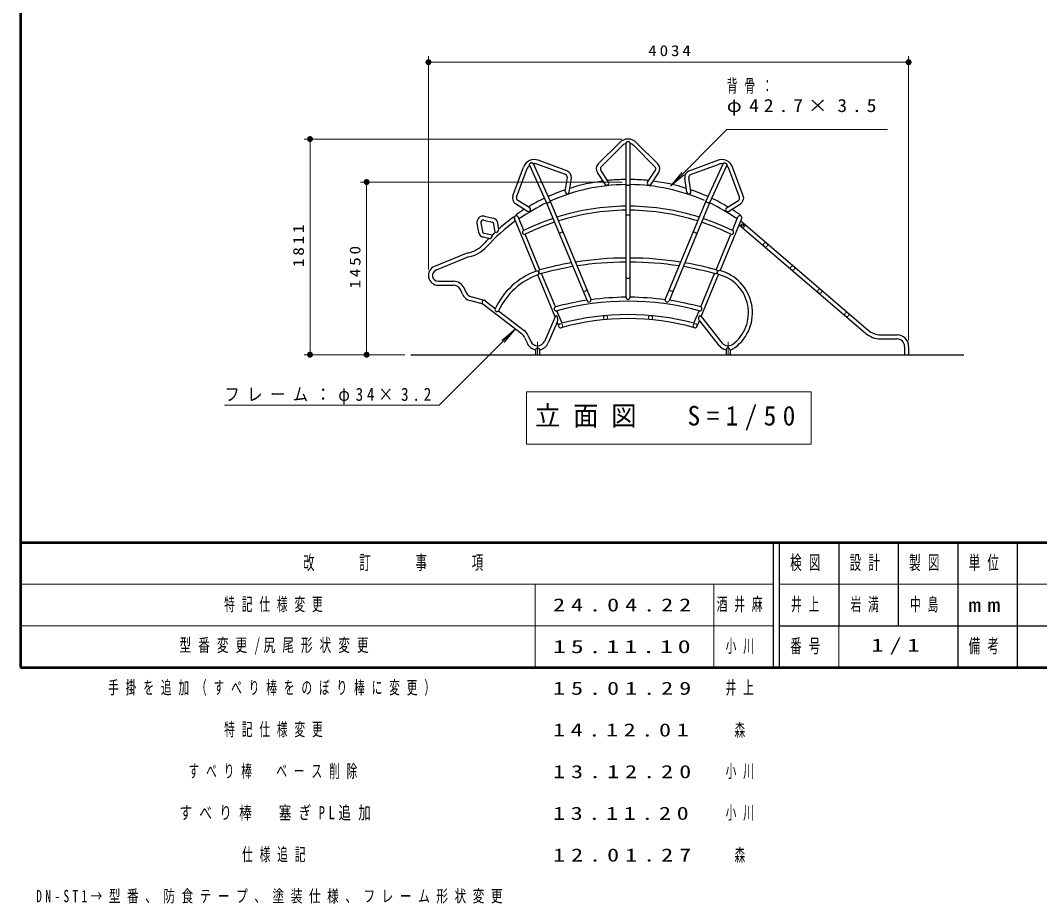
# Model space of a CAD drawing. Units: millimetres on the paper, with parts at other scales. Extents: x -365 to 0, y -40 to 257.
# Drawn here: x -365 to -193.7, y -39.6 to 108.7 of the extents above; entities that cross this region are included whole.
import ezdxf
from ezdxf.enums import TextEntityAlignment as Align

# ---------------------------------------------------------------- set-up
doc = ezdxf.new("R2010")
doc.units = ezdxf.units.MM
doc.linetypes.add('USER1', pattern=[4.5, 2.5, -2])
doc.linetypes.add('USER2', pattern=[6, 3, -1, 1, -1])
doc.layers.add('LY_1', color=7, linetype='Continuous', lineweight=25)
doc.styles.add('ＭＳ ゴシック', font='')
doc.styles.get('ＭＳ ゴシック').set_extended_font_data('MS Gothic')

# ---------------------------------------------------------------- blocks, each defined once
blk = doc.blocks.new('filled_dot')
at = {"color": 0, "linetype": 'Continuous', "lineweight": -2, "const_width": 1.25}
blk.add_lwpolyline([(-0.625, 0, 1), (0.625, 0, 1)], format="xyb", close=True, dxfattribs=at)

msp = doc.modelspace()

# ---------------------------------------------------------------- linework, layer by layer
at = {"layer": 'LY_1', "lineweight": 50}
for p, q in [((-365, 257), (-365, 0)), ((-365, 21), (0, 21)), ((-365, 0), (0, 0))]:
    msp.add_line(p, q, dxfattribs=at)
at = {"layer": 'LY_1', "lineweight": 13}
for p, q in [((-296.431, 66.835), (-296.431, 102.65)), ((-296.431, 101.65), (-215.751, 101.65)), ((-215.751, 54.935), (-215.751, 102.65)), ((-246.292, 90.335), (-255.763, 80.83)), ((-246.292, 90.335), (-219.292, 90.335)), ((-263.891, 88.749), (-317.329, 88.749)), ((-316.329, 52.535), (-316.329, 88.749)), ((-255.763, 80.83), (-253.838, 83.132)), ((-255.763, 80.83), (-253.468, 82.763)), ((-263.891, 81.535), (-307.823, 81.535)), ((-306.823, 52.535), (-306.823, 81.535)), ((-294.615, 44.039), (-281.798, 56.869)), ((-281.798, 56.869), (-284.095, 54.94)), ((-281.798, 56.869), (-283.725, 54.57)), ((-300.414, 52.535), (-317.329, 52.535)), ((-300.414, 52.535), (-307.823, 52.535)), ((-279.947, 46.289), (-279.947, 37.489)), ((-232.147, 46.289), (-279.947, 46.289)), ((-232.147, 37.489), (-232.147, 46.289)), ((-330.694, 44.039), (-294.615, 44.039)), ((-279.947, 37.489), (-232.147, 37.489)), ((-365, 14), (-238.5, 14)), ((-278.5, 14), (-278.5, 0)), ((-248.5, 14), (-248.5, 0)), ((-237.5, 14), (-182.5, 14)), ((-365, 7), (-238.5, 7)), ((-227.5, 7), (-227.5, 0))]:
    msp.add_line(p, q, dxfattribs=at)
at = {"layer": 'LY_1'}
for p, q in [((-267.896, 84.561), (-264.26, 88.183)), ((-267.416, 84.079), (-263.78, 87.701)), ((-263.231, 62.182), (-263.231, 88.069)), ((-262.551, 62.182), (-262.551, 88.069)), ((-258.366, 84.079), (-262.002, 87.701)), ((-257.886, 84.561), (-261.522, 88.183)), ((-282.247, 79.224), (-280.459, 84.035)), ((-279.476, 84.361), (-276.575, 78.057)), ((-278.858, 84.645), (-275.957, 78.341)), ((-273.389, 82.77), (-278.206, 84.541)), ((-273.154, 83.409), (-277.971, 85.179)), ((-252.628, 83.409), (-247.811, 85.179)), ((-252.393, 82.77), (-247.576, 84.541)), ((-246.924, 84.645), (-249.825, 78.341)), ((-246.306, 84.361), (-249.207, 78.057)), ((-243.535, 79.224), (-245.323, 84.035)), ((-281.61, 78.987), (-279.821, 83.798)), ((-273.444, 79.932), (-273.093, 82.27)), ((-266.748, 81.151), (-268.044, 83.128)), ((-266.179, 81.524), (-267.476, 83.501)), ((-259.603, 81.524), (-258.306, 83.501)), ((-259.034, 81.151), (-257.738, 83.128)), ((-252.338, 79.932), (-252.689, 82.27)), ((-244.172, 78.987), (-245.96, 83.798)), ((-272.772, 79.831), (-272.42, 82.169)), ((-253.01, 79.831), (-253.362, 82.169)), ((-279.779, 76.607), (-281.783, 77.861)), ((-279.418, 77.183), (-281.422, 78.437)), ((-276.75, 78.438), (-269.771, 61.588)), ((-276.122, 78.698), (-269.143, 61.848)), ((-249.66, 78.698), (-256.639, 61.848)), ((-249.032, 78.438), (-256.01, 61.588)), ((-246.364, 77.183), (-244.359, 78.437)), ((-246.003, 76.607), (-243.999, 77.861)), ((-286.993, 75.797), (-285.566, 75.458)), ((-278.326, 66.563), (-281.988, 75.405)), ((-280.416, 73.387), (-281.36, 75.665)), ((-247.424, 66.641), (-243.794, 75.405)), ((-245.365, 73.387), (-244.422, 75.665)), ((-288.304, 74.55), (-288.038, 73.108)), ((-287.636, 74.673), (-287.37, 73.231)), ((-287.15, 75.135), (-285.723, 74.797)), ((-285.201, 73.097), (-285.42, 74.471)), ((-284.599, 73.643), (-284.749, 74.578)), ((-244.218, 74.332), (-222.999, 56.144)), ((-243.945, 74.993), (-222.556, 56.66)), ((-243.587, 73.791), (-243.145, 74.307)), ((-286.274, 72.051), (-287.2, 72.247)), ((-285.699, 72.624), (-287.059, 72.912)), ((-277.692, 66.808), (-280.156, 72.758)), ((-248.09, 66.808), (-245.626, 72.758)), ((-290.366, 69.441), (-295.418, 67.35)), ((-290.106, 68.813), (-295.158, 66.722)), ((-275.145, 58.883), (-278.066, 65.934)), ((-275.102, 60.555), (-277.429, 66.174)), ((-250.68, 60.555), (-248.353, 66.174)), ((-250.615, 58.934), (-247.686, 66.006)), ((-294.791, 64.875), (-292.218, 64.875)), ((-294.791, 64.195), (-292.218, 64.195)), ((-290.714, 62.678), (-291.072, 63.46)), ((-290.096, 62.962), (-290.454, 63.743)), ((-287.003, 61.664), (-289.275, 62.269)), ((-287.244, 61.024), (-289.45, 61.612)), ((-287.298, 61.065), (-280.785, 56.08)), ((-286.884, 61.605), (-285.2, 60.316)), ((-284.654, 59.898), (-280.372, 56.62)), ((-275.145, 58.883), (-276.936, 54.772)), ((-273.963, 57.804), (-274.84, 59.922)), ((-251.819, 57.804), (-250.942, 59.922)), ((-250.615, 58.934), (-247.077, 54.49)), ((-274.784, 58.01), (-276.312, 54.5)), ((-274.559, 57.468), (-274.784, 58.01)), ((-251.306, 57.267), (-250.913, 58.216)), ((-250.913, 58.216), (-247.609, 54.067)), ((-280.272, 55.424), (-279.87, 54.5)), ((-279.649, 55.696), (-279.246, 54.772)), ((-220.435, 55.875), (-217.691, 55.875)), ((-220.435, 55.195), (-217.691, 55.195)), ((-278.431, 53.335), (-278.431, 52.535)), ((-277.751, 53.335), (-277.751, 52.535)), ((-246.431, 53.335), (-246.431, 52.535)), ((-245.751, 53.335), (-245.751, 52.535)), ((-216.431, 53.935), (-216.431, 52.535)), ((-215.751, 53.935), (-215.751, 52.535)), ((-299.414, 52.535), (-206.45, 52.535)), ((-238.5, 21), (-238.5, 0)), ((-237.5, 21), (-237.5, 0)), ((-227.5, 21), (-227.5, 7)), ((-217.5, 21), (-217.5, 7)), ((-207.5, 21), (-207.5, 0)), ((-197.5, 21), (-197.5, 7)), ((-237.5, 7), (0, 7)), ((-197.5, 7), (-197.5, 0))]:
    msp.add_line(p, q, dxfattribs=at)
at = {"layer": 'LY_1', "linetype": 'USER2', "lineweight": 13}
for p, q in [((-278.091, 54.721), (-278.091, 52.535)), ((-246.091, 54.721), (-246.091, 52.535))]:
    msp.add_line(p, q, dxfattribs=at)
at = {"layer": 'LY_1'}
for points in [[(-262.551, 88.069), (-262.554, 88.097), (-262.563, 88.125), (-262.577, 88.152), (-262.596, 88.177), (-262.621, 88.201), (-262.651, 88.222), (-262.684, 88.241), (-262.721, 88.257), (-262.761, 88.269), (-262.803, 88.279), (-262.847, 88.284), (-262.891, 88.286), (-262.935, 88.284), (-262.979, 88.279), (-263.021, 88.269), (-263.061, 88.257), (-263.098, 88.241), (-263.131, 88.222), (-263.161, 88.201), (-263.185, 88.177), (-263.205, 88.152), (-263.219, 88.125), (-263.228, 88.097), (-263.231, 88.069)], [(-278.858, 84.645), (-278.873, 84.67), (-278.892, 84.692), (-278.917, 84.71), (-278.945, 84.725), (-278.977, 84.736), (-279.013, 84.743), (-279.051, 84.746), (-279.091, 84.745), (-279.133, 84.74), (-279.175, 84.731), (-279.217, 84.718), (-279.258, 84.701), (-279.298, 84.68), (-279.335, 84.657), (-279.369, 84.631), (-279.4, 84.603), (-279.427, 84.573), (-279.45, 84.542), (-279.468, 84.511), (-279.48, 84.479), (-279.487, 84.447), (-279.489, 84.417), (-279.485, 84.388), (-279.476, 84.361)], [(-246.924, 84.645), (-246.909, 84.67), (-246.89, 84.692), (-246.865, 84.71), (-246.837, 84.725), (-246.804, 84.736), (-246.769, 84.743), (-246.731, 84.746), (-246.69, 84.745), (-246.649, 84.74), (-246.607, 84.731), (-246.565, 84.718), (-246.524, 84.701), (-246.484, 84.68), (-246.447, 84.657), (-246.413, 84.631), (-246.382, 84.603), (-246.355, 84.573), (-246.332, 84.542), (-246.314, 84.511), (-246.302, 84.479), (-246.295, 84.447), (-246.293, 84.417), (-246.297, 84.388), (-246.306, 84.361)], [(-263.231, 81.129), (-263.228, 81.114), (-263.219, 81.099), (-263.205, 81.085), (-263.185, 81.071), (-263.161, 81.059), (-263.131, 81.047), (-263.098, 81.037), (-263.061, 81.029), (-263.021, 81.022), (-262.979, 81.017), (-262.935, 81.015), (-262.891, 81.014), (-262.847, 81.015), (-262.803, 81.017), (-262.761, 81.022), (-262.721, 81.029), (-262.684, 81.037), (-262.651, 81.047), (-262.621, 81.059), (-262.596, 81.071), (-262.577, 81.085), (-262.563, 81.099), (-262.554, 81.114), (-262.551, 81.129)], [(-276.575, 78.057), (-276.566, 78.044), (-276.552, 78.034), (-276.533, 78.027), (-276.509, 78.023), (-276.482, 78.022), (-276.45, 78.024), (-276.416, 78.029), (-276.379, 78.037), (-276.34, 78.048), (-276.299, 78.061), (-276.259, 78.077), (-276.218, 78.094), (-276.178, 78.114), (-276.14, 78.135), (-276.103, 78.157), (-276.07, 78.179), (-276.04, 78.202), (-276.013, 78.225), (-275.992, 78.248), (-275.974, 78.27), (-275.962, 78.29), (-275.955, 78.309), (-275.953, 78.326), (-275.957, 78.341)], [(-249.207, 78.057), (-249.216, 78.044), (-249.23, 78.034), (-249.249, 78.027), (-249.273, 78.023), (-249.3, 78.022), (-249.332, 78.024), (-249.366, 78.029), (-249.403, 78.037), (-249.442, 78.048), (-249.483, 78.061), (-249.523, 78.077), (-249.564, 78.094), (-249.604, 78.114), (-249.642, 78.135), (-249.679, 78.157), (-249.712, 78.179), (-249.742, 78.202), (-249.768, 78.225), (-249.79, 78.248), (-249.808, 78.27), (-249.82, 78.29), (-249.827, 78.309), (-249.829, 78.326), (-249.825, 78.341)], [(-274.784, 58.01), (-274.761, 58.07), (-274.741, 58.137), (-274.725, 58.209), (-274.714, 58.285), (-274.706, 58.364), (-274.703, 58.444), (-274.705, 58.524), (-274.711, 58.603), (-274.721, 58.679), (-274.736, 58.752), (-274.754, 58.819), (-274.776, 58.879), (-274.801, 58.933), (-274.829, 58.978), (-274.86, 59.013), (-274.892, 59.04), (-274.925, 59.056), (-274.959, 59.061), (-274.993, 59.056), (-275.027, 59.041), (-275.059, 59.015), (-275.09, 58.98), (-275.119, 58.936), (-275.145, 58.883)], [(-250.615, 58.934), (-250.648, 58.971), (-250.683, 59.001), (-250.719, 59.023), (-250.756, 59.038), (-250.793, 59.045), (-250.83, 59.044), (-250.865, 59.035), (-250.899, 59.018), (-250.931, 58.994), (-250.959, 58.962), (-250.984, 58.924), (-251.006, 58.879), (-251.023, 58.83), (-251.036, 58.776), (-251.044, 58.719), (-251.048, 58.659), (-251.046, 58.598), (-251.04, 58.536), (-251.029, 58.476), (-251.014, 58.416), (-250.994, 58.36), (-250.97, 58.307), (-250.943, 58.259), (-250.913, 58.216)]]:
    msp.add_lwpolyline(points, dxfattribs=at)
msp.add_circle((-243.67, 74.309), 0.2, dxfattribs=at)
at = {"layer": 'LY_1', "linetype": 'USER1', "lineweight": 13}
for centre in [(-239.797, 70.99), (-235.242, 67.086), (-230.686, 63.181), (-266.659, 58.768), (-259.123, 58.768), (-226.131, 59.276), (-274.231, 57.378), (-251.62, 57.397)]:
    msp.add_circle(centre, 0.34, dxfattribs=at)
at = {"layer": 'LY_1'}
for centre, radius, start, end in [((-262.891, 86.809), 1.94, 42.18217, 137.81783), ((-262.891, 86.809), 1.26, 105.65482, 137.81783), ((-262.891, 86.809), 1.26, 42.18217, 74.34518), ((-278.64, 83.359), 1.94, 69.81574, 159.60745), ((-278.64, 83.359), 1.26, 130.36641, 159.60745), ((-278.64, 83.359), 1.26, 69.81574, 99.05677), ((-267.091, 83.753), 1.14, 134.89586, 213.25938), ((-267.091, 83.753), 0.46, 134.89586, 213.25938), ((-258.691, 83.753), 0.46, 326.74062, 45.10414), ((-258.691, 83.753), 1.14, 326.74062, 45.10414), ((-247.141, 83.359), 1.94, 17.47058, 113.10624), ((-247.141, 83.359), 1.26, 80.94323, 113.10624), ((-247.141, 83.359), 1.26, 17.47058, 49.63359), ((-273.548, 82.339), 0.46, 351.45222, 69.81574), ((-273.548, 82.339), 1.14, 351.45222, 69.81574), ((-252.234, 82.339), 1.14, 110.18426, 188.54779), ((-252.234, 82.339), 0.46, 110.18426, 188.54779), ((-262.891, 49.135), 31.973, 90.60929, 114.13155), ((-262.891, 49.135), 32.827, 97.3697, 107.34189), ((-266.463, 81.337), 0.34, 210.77966, 33.25938), ((-262.891, 49.135), 32.827, 90.59344, 96.04285), ((-262.891, 49.135), 32.827, 83.95715, 89.40656), ((-262.891, 49.135), 31.973, 66.36197, 89.39071), ((-259.319, 81.337), 0.34, 146.74062, 329.22034), ((-262.891, 49.135), 32.827, 72.65811, 82.6303), ((-281.178, 78.827), 1.14, 159.60745, 237.97097), ((-281.178, 78.827), 0.46, 159.60745, 237.97097), ((-262.891, 49.135), 32.827, 115.30503, 120.75445), ((-262.891, 49.135), 32.827, 108.66874, 114.11815), ((-273.108, 79.882), 0.34, 171.45221, 353.93193), ((-252.674, 79.882), 0.34, 186.06807, 8.54778), ((-262.891, 49.135), 32.827, 65.88185, 71.33126), ((-262.891, 49.135), 32.827, 59.24555, 64.69497), ((-244.603, 78.827), 0.46, 302.02903, 20.39255), ((-244.603, 78.827), 1.14, 302.02903, 20.39255), ((-262.891, 49.135), 31.973, 115.35107, 124.98193), ((-279.598, 76.895), 0.34, 235.49125, 57.97097), ((-262.891, 37.863), 39.612, 90.49179, 107.57169), ((-262.891, 37.863), 39.612, 72.42831, 89.50821), ((-262.891, 49.135), 31.973, 55.01807, 64.64893), ((-246.183, 76.895), 0.34, 122.02903, 304.50874), ((-287.242, 74.746), 1.08, 76.6572, 190.45454), ((-285.815, 74.408), 1.08, 9.08279, 76.6572), ((-262.891, 49.135), 32.74, 125.43094, 131.53317), ((-281.674, 75.535), 0.34, 22.49682, 202.49682), ((-281.258, 75.63), 0.589, 124.73067, 158.11588), ((-262.891, 49.135), 32.827, 122.08129, 124.73067), ((-262.891, 37.863), 39.612, 108.55823, 116.25906), ((-262.891, 37.863), 38.932, 90.50038, 107.48545), ((-262.891, 37.863), 38.932, 72.51455, 89.49962), ((-262.891, 37.863), 39.612, 63.74094, 71.44177), ((-262.891, 49.135), 32.827, 55.26933, 57.91871), ((-244.108, 75.535), 0.34, 337.50318, 157.50318), ((-244.524, 75.63), 0.589, 21.88412, 55.26933), ((-287.242, 74.746), 0.4, 76.6572, 190.45454), ((-262.891, 49.135), 32.06, 126.19513, 137.75278), ((-285.815, 74.408), 0.4, 9.08279, 76.6572), ((-262.891, 37.863), 38.932, 108.48932, 116.32487), ((-262.891, 37.863), 38.932, 63.67513, 71.51068), ((-286.976, 73.304), 1.08, 190.45454, 258.02896), ((-286.976, 73.304), 0.4, 190.45454, 258.02896), ((-262.891, 49.135), 32.74, 135.57858, 137.75278), ((-286.205, 72.557), 0.51, 262.16405, 7.57154), ((-262.891, 49.135), 32.74, 132.95474, 134.15701), ((-285.108, 73.599), 0.51, 259.54021, 4.9477), ((-280.285, 73.073), 0.341, 112.62259, 292.37105), ((-245.497, 73.073), 0.341, 247.62895, 67.37741), ((-290.816, 74.498), 4.984, 281.97735, 317.75278), ((-290.816, 74.498), 5.663, 281.97735, 317.75278), ((-289.088, 66.355), 3.34, 101.97734, 112.48446), ((-289.088, 66.355), 2.66, 101.97734, 112.48446), ((-262.891, 12.117), 56.658, 90.34383, 98.9702), ((-262.891, 12.117), 56.658, 81.0298, 89.65617), ((-294.791, 65.835), 1.64, 112.48446, 270), ((-277.558, 66.492), 0.343, 112.97585, 292.01779), ((-262.891, 12.117), 56.658, 99.67645, 105.14289), ((-262.891, 12.117), 55.978, 99.51801, 105.05305), ((-262.891, 12.117), 55.978, 90.34801, 98.8027), ((-262.891, 12.117), 55.978, 81.1973, 89.65199), ((-262.891, 12.117), 55.978, 74.94695, 80.48199), ((-262.891, 12.117), 56.658, 74.85711, 80.32355), ((-248.224, 66.492), 0.343, 247.98221, 67.02415), ((-294.791, 65.835), 0.96, 112.48446, 270), ((-274.081, 54.987), 12.33, 110.13752, 154.73264), ((-274.081, 54.987), 11.65, 109.99973, 154.73264), ((-278.196, 66.248), 0.34, 292.54825, 112.44539), ((-247.555, 66.323), 0.34, 75.64141, 255.64141), ((-249.281, 59.582), 6.619, 306.52643, 75.64141), ((-249.281, 59.582), 7.299, 306.52643, 75.64141), ((-292.218, 62.935), 1.94, 24.62356, 90), ((-292.218, 62.935), 1.26, 24.62356, 90), ((-288.95, 63.487), 1.94, 204.62357, 255.06858), ((-288.95, 63.487), 1.26, 204.62357, 255.06858), ((-287.091, 61.335), 0.34, 47.44705, 232.56627), ((-262.891, 15.543), 46.639, 98.52442, 105.17816), ((-269.457, 61.718), 0.34, 202.49682, 22.49682), ((-262.891, 15.543), 46.639, 90.41769, 97.67965), ((-262.891, 62.182), 0.34, 180, 0), ((-262.891, 15.543), 46.639, 82.33807, 89.58231), ((-256.325, 61.718), 0.34, 157.50318, 337.50318), ((-262.891, 15.543), 46.639, 74.82184, 81.47558), ((-284.924, 60.105), 0.34, 154.73264, 334.73264), ((-274.968, 60.24), 0.343, 112.97251, 292.02113), ((-262.891, 15.543), 45.959, 74.93073, 105.06927), ((-250.814, 60.24), 0.343, 247.97887, 67.02749), ((-262.891, 16.938), 41.66, 74.43321, 105.66486), ((-262.891, 16.938), 42.34, 74.84095, 105.15905), ((-281.794, 54.761), 2.34, 23.53428, 52.56627), ((-274.231, 57.378), 0.34, 202.49682, 285.21846), ((-251.62, 57.397), 0.34, 254.78154, 337.50318), ((-220.435, 59.135), 3.26, 229.3987, 270), ((-281.794, 54.761), 1.66, 23.53428, 52.56627), ((-220.435, 59.135), 3.94, 229.3987, 270), ((-217.691, 53.935), 1.94, 0, 90), ((-217.691, 53.935), 1.26, 0, 90), ((-278.091, 55.275), 1.94, 203.53428, 259.90634), ((-278.091, 55.275), 1.26, 203.53428, 336.46572), ((-278.091, 53.335), 0.34, 0, 180), ((-278.091, 55.275), 1.94, 280.09366, 336.46572), ((-246.091, 55.275), 1.94, 218.52642, 259.90634), ((-246.091, 55.275), 1.26, 218.52642, 306.52643), ((-246.091, 53.335), 0.34, 0, 180), ((-246.091, 55.275), 1.94, 280.09366, 306.52643)]:
    msp.add_arc(centre, radius, start, end, dxfattribs=at)
at = {"layer": 'LY_1', "linetype": 'USER1', "lineweight": 13}
for centre, start, end in [((-262.891, 75.675), 0, 180), ((-274.03, 72.759), 22.49682, 202.49682), ((-251.752, 72.759), 337.50318, 157.50318), ((-262.891, 65.675), 180, 0), ((-270.204, 63.52), 202.49682, 22.49682), ((-255.578, 63.52), 157.50318, 337.50318)]:
    msp.add_arc(centre, 0.34, start, end, dxfattribs=at)

# ---------------------------------------------------------------- block references
at = {"layer": 'LY_1', "lineweight": 13, "xscale": 0.4, "yscale": 0.4}
msp.add_blockref('filled_dot', (-296.431, 101.65), dxfattribs=at)
for p, rotation in [((-215.751, 101.65), 180), ((-316.329, 88.749), 270), ((-306.823, 81.535), 270), ((-316.329, 52.535), 90), ((-306.823, 52.535), 90)]:
    msp.add_blockref('filled_dot', p, dxfattribs=dict(at, rotation=rotation))

# ---------------------------------------------------------------- texts
at = {"layer": 'LY_1', "style": 'ＭＳ ゴシック', "width": 0.6}
for p in [(-245, -10.5), (-245, -31.5)]:
    msp.add_text('森', height=2.199, dxfattribs=at).set_placement(p, align=Align.MIDDLE_LEFT)
at = {"layer": 'LY_1', "style": 'ＭＳ ゴシック'}
for s, insert, char_height, attachment_point in [('\\T1.33;\\W1.15;4034', (-255.682, 102.65), 1.833, 8), ('\\T1.64;\\W0.6;背骨：', (-246.292, 98.785), 2.199, 1), ('\\T1.5;\\W1.1;φ42.7×3.5', (-246.292, 95.485), 2.199, 1), ('\\T1.5;\\W0.85;フレーム：φ34×3.2', (-330.694, 44.189), 2.199, 7), ('\\T1.5;\\W0.95;立面図\u3000S=1/50', (-278.547, 41.889), 3.299, 4), ('\\T1.64;\\W0.6;改\u3000\u3000訂\u3000\u3000事\u3000\u3000項', (-301.75, 17.5), 2.346, 5), ('\\T1.64;\\W0.6;検図', (-232.5, 17.5), 2.346, 5), ('\\T1.64;\\W0.6;設計', (-222.5, 17.5), 2.346, 5), ('\\T1.64;\\W0.6;製図', (-212.5, 17.5), 2.346, 5), ('\\T1.64;\\W0.6;単位', (-202.5, 17.5), 2.346, 5), ('\\T1.64;\\W0.6;特記仕様変更', (-330.75, 10.5), 2.199, 4), ('\\T1.64;\\W0.6;酒井麻', (-248, 10.5), 2.199, 4), ('\\T1.64;\\W0.6;井上', (-235.5, 10.5), 2.199, 4), ('\\T1.64;\\W0.6;岩満', (-225.5, 10.5), 2.199, 4), ('\\T1.64;\\W0.6;中島', (-215.5, 10.5), 2.199, 4), ('\\T1.5;\\W1.35;24.04.22', (-275.5, 10.5), 2.199, 4), ('\\T1.5;\\W1.35;mm', (-202.5, 10.5), 2.346, 5), ('\\T1.61;\\W0.65;型番変更/尻尾形状変更', (-338.25, 3.5), 2.199, 4), ('\\T1.64;\\W0.6;備考', (-202.5, 3.5), 2.346, 5), ('\\T1.38;\\W1.45;15.11.10', (-275.5, 3.5), 2.199, 4), ('\\T1.64;\\W0.6;小川', (-246.5, 3.5), 2.199, 4), ('\\T1.64;\\W0.6;番号', (-232.5, 3.5), 2.346, 5), ('\\T1.5;\\W1.35;1/1', (-222, 3.5), 2.199, 4), ('\\T1.64;\\W0.6;手掛を追加（すべり棒をのぼり棒に変更）', (-350.25, -3.5), 2.199, 4), ('\\T1.5;\\W1.35;15.01.29', (-275.5, -3.5), 2.199, 4), ('\\T1.64;\\W0.6;井上', (-246.5, -3.5), 2.199, 4), ('\\T1.64;\\W0.6;特記仕様変更', (-330.75, -10.5), 2.199, 4), ('\\T1.47;\\W1.35;14.12.01', (-275.5, -10.5), 2.199, 4), ('\\T1.64;\\W0.6;すべり棒\u3000ベース削除', (-336.75, -17.5), 2.199, 4), ('\\T1.5;\\W1.35;13.12.20', (-275.5, -17.5), 2.199, 4), ('\\T1.64;\\W0.6;小川', (-246.5, -17.5), 2.199, 4), ('\\T1.59;\\W0.7;すべり棒\u3000塞ぎPL追加', (-338.25, -24.5), 2.199, 4), ('\\T1.47;\\W1.35;13.11.20', (-275.5, -24.5), 2.199, 4), ('\\T1.64;\\W0.6;小川', (-246.5, -24.5), 2.199, 4), ('\\T1.64;\\W0.6;仕様追記', (-327.75, -31.5), 2.199, 4), ('\\T1.5;\\W1.35;12.01.27', (-275.5, -31.5), 2.199, 4), ('\\T1.56;\\W0.7;DN-ST1→型番、防食テープ、塗装仕様、フレーム形状変更', (-362.35, -38.5), 2.053, 4)]:
    msp.add_mtext(s, dxfattribs=dict(at, insert=insert, char_height=char_height, attachment_point=attachment_point))
at = {"layer": 'LY_1', "char_height": 1.833, "attachment_point": 8, "rotation": 90, "style": 'ＭＳ ゴシック'}
for s, insert in [('\\T1.33;\\W1.15;1811', (-317.329, 71.065)), ('\\T1.33;\\W1.15;1450', (-307.823, 67.458))]:
    msp.add_mtext(s, dxfattribs=dict(at, insert=insert))

doc.saveas('drawing.dxf')
